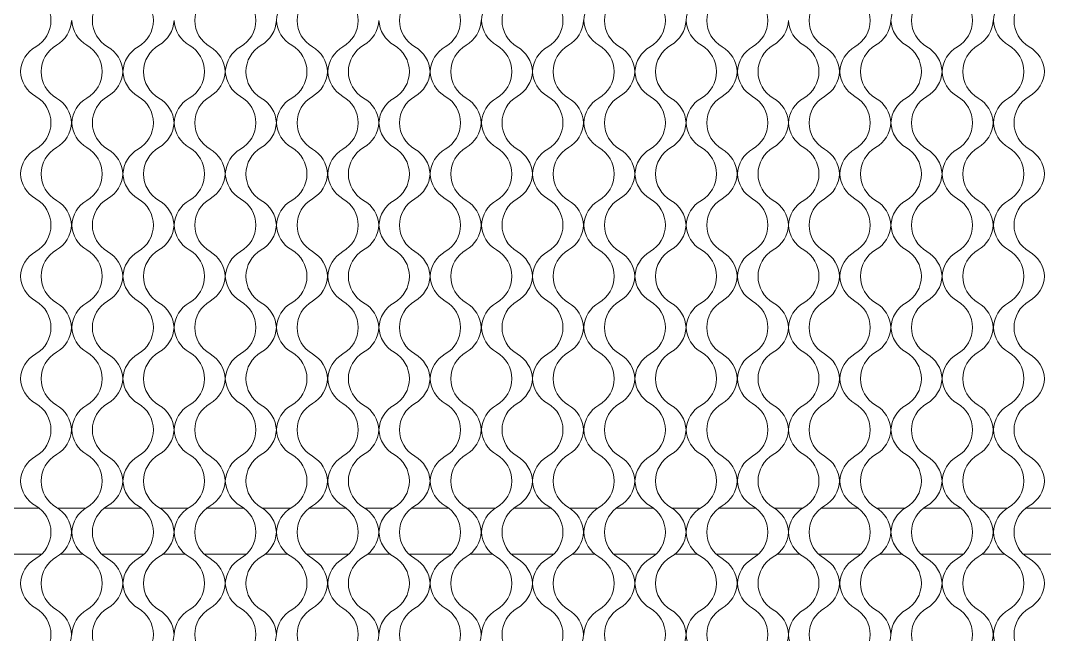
# Model space of a CAD drawing. Header units: millimetres. Extents: x 8 to 1476, y 6 to 1043.
# Drawn here: x 488.9 to 623.3, y 430.2 to 510.8 of the extents above; entities that cross this region are included whole.
import ezdxf

# ---------------------------------------------------------------- set-up
doc = ezdxf.new("R2010")
doc.units = ezdxf.units.MM
doc.header["$LTSCALE"] = 5

msp = doc.modelspace()

# ---------------------------------------------------------------- linework, layer by layer
at = {"color": 7, "linetype": 'Continuous', "lineweight": 15}
for p, q in [((491.421, 446.769), (486.447, 446.769)), ((497.429, 446.769), (493.873, 446.769)), ((504.856, 446.769), (499.882, 446.769)), ((510.864, 446.769), (507.308, 446.769)), ((518.291, 446.769), (513.317, 446.769)), ((524.299, 446.769), (520.744, 446.769)), ((531.726, 446.769), (526.752, 446.769)), ((537.734, 446.769), (534.179, 446.769)), ((545.161, 446.769), (540.187, 446.769)), ((551.169, 446.769), (547.614, 446.769)), ((558.596, 446.769), (553.622, 446.769)), ((564.604, 446.769), (561.049, 446.769)), ((572.031, 446.769), (567.057, 446.769)), ((578.039, 446.769), (574.484, 446.769)), ((585.466, 446.769), (580.492, 446.769)), ((591.475, 446.769), (587.919, 446.769)), ((598.901, 446.769), (593.927, 446.769)), ((604.91, 446.769), (601.354, 446.769)), ((612.336, 446.769), (607.362, 446.769)), ((618.345, 446.769), (614.789, 446.769)), ((625.771, 446.769), (620.797, 446.769)), ((486.145, 440.769), (491.723, 440.769)), ((494.221, 440.769), (497.082, 440.769)), ((499.58, 440.769), (505.158, 440.769)), ((507.656, 440.769), (510.517, 440.769)), ((513.015, 440.769), (518.593, 440.769)), ((521.091, 440.769), (523.952, 440.769)), ((526.45, 440.769), (532.028, 440.769)), ((534.526, 440.769), (537.387, 440.769)), ((539.885, 440.769), (545.463, 440.769)), ((547.961, 440.769), (550.822, 440.769)), ((553.32, 440.769), (558.898, 440.769)), ((561.396, 440.769), (564.257, 440.769)), ((566.755, 440.769), (572.333, 440.769)), ((574.831, 440.769), (577.692, 440.769)), ((580.19, 440.769), (585.768, 440.769)), ((588.266, 440.769), (591.127, 440.769)), ((593.625, 440.769), (599.203, 440.769)), ((601.701, 440.769), (604.562, 440.769)), ((607.06, 440.769), (612.638, 440.769)), ((615.136, 440.769), (617.997, 440.769)), ((620.495, 440.769), (626.073, 440.769))]:
    msp.add_line(p, q, dxfattribs=at)
for centre, start, end in [((488.934, 510.811), 300, 60), ((502.369, 510.811), 120, 240), ((502.369, 510.811), 300, 60), ((515.804, 510.811), 120, 240), ((515.804, 510.811), 300, 60), ((526.521, 510.6), 120, 176.98071), ((529.239, 510.811), 120, 240), ((529.239, 510.811), 300, 60), ((542.674, 510.811), 120, 240), ((542.674, 510.811), 300, 60), ((553.392, 510.6), 120, 176.98071), ((556.109, 510.811), 120, 240), ((556.109, 510.811), 300, 60), ((566.827, 510.6), 120, 176.98071), ((569.544, 510.811), 120, 240), ((569.544, 510.811), 300, 60), ((580.262, 510.6), 120, 176.98071), ((582.979, 510.811), 120, 240), ((582.979, 510.811), 300, 60), ((596.414, 510.811), 120, 240), ((596.414, 510.811), 300, 60), ((607.132, 510.6), 120, 176.98071), ((609.849, 510.811), 120, 240), ((609.849, 510.811), 300, 60), ((620.567, 510.6), 120, 176.98071), ((623.284, 510.811), 120, 240), ((491.651, 511.022), 300, 356.98071), ((499.651, 511.022), 183.01929, 240), ((505.086, 511.022), 300, 356.98071), ((513.086, 511.022), 183.01929, 240), ((518.521, 511.022), 300, 356.98071), ((526.521, 511.022), 183.01929, 240), ((531.956, 511.022), 300, 356.98071), ((539.956, 511.022), 183.01929, 240), ((545.392, 511.022), 300, 356.98071), ((553.392, 511.022), 183.01929, 240), ((558.827, 511.022), 300, 356.98071), ((566.827, 511.022), 183.01929, 240), ((572.262, 511.022), 300, 356.98071), ((580.262, 511.022), 183.01929, 240), ((585.697, 511.022), 300, 356.98071), ((593.697, 511.022), 183.01929, 240), ((599.132, 511.022), 300, 356.98071), ((607.132, 511.022), 183.01929, 240), ((612.567, 511.022), 300, 356.98071), ((620.567, 511.022), 183.01929, 240), ((492.934, 503.883), 120, 176.98071), ((495.651, 504.094), 120, 240), ((495.651, 504.094), 300, 60), ((498.369, 503.883), 3.01929, 60), ((506.369, 503.883), 120, 176.98071), ((509.086, 504.094), 120, 240), ((509.086, 504.094), 300, 60), ((511.804, 503.883), 3.01929, 60), ((519.804, 503.883), 120, 176.98071), ((522.521, 504.094), 120, 240), ((522.521, 504.094), 300, 60), ((525.239, 503.883), 3.01929, 60), ((533.239, 503.883), 120, 176.98071), ((535.956, 504.094), 120, 240), ((535.956, 504.094), 300, 60), ((538.674, 503.883), 3.01929, 60), ((546.674, 503.883), 120, 176.98071), ((549.392, 504.094), 120, 240), ((549.392, 504.094), 300, 60), ((552.109, 503.883), 3.01929, 60), ((560.109, 503.883), 120, 176.98071), ((562.827, 504.094), 120, 240), ((562.827, 504.094), 300, 60), ((565.544, 503.883), 3.01929, 60), ((573.544, 503.883), 120, 176.98071), ((576.262, 504.094), 120, 240), ((576.262, 504.094), 300, 60), ((578.979, 503.883), 3.01929, 60), ((586.979, 503.883), 120, 176.98071), ((589.697, 504.094), 120, 240), ((589.697, 504.094), 300, 60), ((592.414, 503.883), 3.01929, 60), ((600.414, 503.883), 120, 176.98071), ((603.132, 504.094), 120, 240), ((603.132, 504.094), 300, 60), ((605.849, 503.883), 3.01929, 60), ((613.849, 503.883), 120, 176.98071), ((616.567, 504.094), 120, 240), ((616.567, 504.094), 300, 60), ((619.284, 503.883), 3.01929, 60), ((492.934, 504.304), 183.01929, 240), ((498.369, 504.304), 300, 356.98071), ((506.369, 504.304), 183.01929, 240), ((511.804, 504.304), 300, 356.98071), ((519.804, 504.304), 183.01929, 240), ((525.239, 504.304), 300, 356.98071), ((533.239, 504.304), 183.01929, 240), ((538.674, 504.304), 300, 356.98071), ((546.674, 504.304), 183.01929, 240), ((552.109, 504.304), 300, 356.98071), ((560.109, 504.304), 183.01929, 240), ((565.544, 504.304), 300, 356.98071), ((573.544, 504.304), 183.01929, 240), ((578.979, 504.304), 300, 356.98071), ((586.979, 504.304), 183.01929, 240), ((592.414, 504.304), 300, 356.98071), ((600.414, 504.304), 183.01929, 240), ((605.849, 504.304), 300, 356.98071), ((613.849, 504.304), 183.01929, 240), ((619.284, 504.304), 300, 356.98071), ((488.934, 497.376), 300, 60), ((491.651, 497.165), 3.01929, 60), ((499.651, 497.165), 120, 176.98071), ((502.369, 497.376), 120, 240), ((502.369, 497.376), 300, 60), ((505.086, 497.165), 3.01929, 60), ((513.086, 497.165), 120, 176.98071), ((515.804, 497.376), 120, 240), ((515.804, 497.376), 300, 60), ((518.521, 497.165), 3.01929, 60), ((526.521, 497.165), 120, 176.98071), ((529.239, 497.376), 120, 240), ((529.239, 497.376), 300, 60), ((531.956, 497.165), 3.01929, 60), ((539.956, 497.165), 120, 176.98071), ((542.674, 497.376), 120, 240), ((542.674, 497.376), 300, 60), ((545.392, 497.165), 3.01929, 60), ((553.392, 497.165), 120, 176.98071), ((556.109, 497.376), 120, 240), ((556.109, 497.376), 300, 60), ((558.827, 497.165), 3.01929, 60), ((566.827, 497.165), 120, 176.98071), ((569.544, 497.376), 120, 240), ((569.544, 497.376), 300, 60), ((572.262, 497.165), 3.01929, 60), ((580.262, 497.165), 120, 176.98071), ((582.979, 497.376), 120, 240), ((582.979, 497.376), 300, 60), ((585.697, 497.165), 3.01929, 60), ((593.697, 497.165), 120, 176.98071), ((596.414, 497.376), 120, 240), ((596.414, 497.376), 300, 60), ((599.132, 497.165), 3.01929, 60), ((607.132, 497.165), 120, 176.98071), ((609.849, 497.376), 120, 240), ((609.849, 497.376), 300, 60), ((612.567, 497.165), 3.01929, 60), ((620.567, 497.165), 120, 176.98071), ((623.284, 497.376), 120, 240), ((491.651, 497.587), 300, 356.98071), ((499.651, 497.587), 183.01929, 240), ((505.086, 497.587), 300, 356.98071), ((513.086, 497.587), 183.01929, 240), ((518.521, 497.587), 300, 356.98071), ((526.521, 497.587), 183.01929, 240), ((531.956, 497.587), 300, 356.98071), ((539.956, 497.587), 183.01929, 240), ((545.392, 497.587), 300, 356.98071), ((553.392, 497.587), 183.01929, 240), ((558.827, 497.587), 300, 356.98071), ((566.827, 497.587), 183.01929, 240), ((572.262, 497.587), 300, 356.98071), ((580.262, 497.587), 183.01929, 240), ((585.697, 497.587), 300, 356.98071), ((593.697, 497.587), 183.01929, 240), ((599.132, 497.587), 300, 356.98071), ((607.132, 497.587), 183.01929, 240), ((612.567, 497.587), 300, 356.98071), ((620.567, 497.587), 183.01929, 240), ((492.934, 490.448), 120, 176.98071), ((495.651, 490.659), 120, 240), ((495.651, 490.659), 300, 60), ((498.369, 490.448), 3.01929, 60), ((506.369, 490.448), 120, 176.98071), ((509.086, 490.659), 120, 240), ((509.086, 490.659), 300, 60), ((511.804, 490.448), 3.01929, 60), ((519.804, 490.448), 120, 176.98071), ((522.521, 490.659), 120, 240), ((522.521, 490.659), 300, 60), ((525.239, 490.448), 3.01929, 60), ((533.239, 490.448), 120, 176.98071), ((535.956, 490.659), 120, 240), ((535.956, 490.659), 300, 60), ((538.674, 490.448), 3.01929, 60), ((546.674, 490.448), 120, 176.98071), ((549.392, 490.659), 120, 240), ((549.392, 490.659), 300, 60), ((552.109, 490.448), 3.01929, 60), ((560.109, 490.448), 120, 176.98071), ((562.827, 490.659), 120, 240), ((562.827, 490.659), 300, 60), ((565.544, 490.448), 3.01929, 60), ((573.544, 490.448), 120, 176.98071), ((576.262, 490.659), 120, 240), ((576.262, 490.659), 300, 60), ((578.979, 490.448), 3.01929, 60), ((586.979, 490.448), 120, 176.98071), ((589.697, 490.659), 120, 240), ((589.697, 490.659), 300, 60), ((592.414, 490.448), 3.01929, 60), ((600.414, 490.448), 120, 176.98071), ((603.132, 490.659), 120, 240), ((603.132, 490.659), 300, 60), ((605.849, 490.448), 3.01929, 60), ((613.849, 490.448), 120, 176.98071), ((616.567, 490.659), 120, 240), ((616.567, 490.659), 300, 60), ((619.284, 490.448), 3.01929, 60), ((492.934, 490.869), 183.01929, 240), ((498.369, 490.869), 300, 356.98071), ((506.369, 490.869), 183.01929, 240), ((511.804, 490.869), 300, 356.98071), ((519.804, 490.869), 183.01929, 240), ((525.239, 490.869), 300, 356.98071), ((533.239, 490.869), 183.01929, 240), ((538.674, 490.869), 300, 356.98071), ((546.674, 490.869), 183.01929, 240), ((552.109, 490.869), 300, 356.98071), ((560.109, 490.869), 183.01929, 240), ((565.544, 490.869), 300, 356.98071), ((573.544, 490.869), 183.01929, 240), ((578.979, 490.869), 300, 356.98071), ((586.979, 490.869), 183.01929, 240), ((592.414, 490.869), 300, 356.98071), ((600.414, 490.869), 183.01929, 240), ((605.849, 490.869), 300, 356.98071), ((613.849, 490.869), 183.01929, 240), ((619.284, 490.869), 300, 356.98071), ((488.934, 483.941), 300, 60), ((491.651, 483.73), 3.01929, 60), ((499.651, 483.73), 120, 176.98071), ((502.369, 483.941), 120, 240), ((502.369, 483.941), 300, 60), ((505.086, 483.73), 3.01929, 60), ((513.086, 483.73), 120, 176.98071), ((515.804, 483.941), 120, 240), ((515.804, 483.941), 300, 60), ((518.521, 483.73), 3.01929, 60), ((526.521, 483.73), 120, 176.98071), ((529.239, 483.941), 120, 240), ((529.239, 483.941), 300, 60), ((531.956, 483.73), 3.01929, 60), ((539.956, 483.73), 120, 176.98071), ((542.674, 483.941), 120, 240), ((542.674, 483.941), 300, 60), ((545.392, 483.73), 3.01929, 60), ((553.392, 483.73), 120, 176.98071), ((556.109, 483.941), 120, 240), ((556.109, 483.941), 300, 60), ((558.827, 483.73), 3.01929, 60), ((566.827, 483.73), 120, 176.98071), ((569.544, 483.941), 120, 240), ((569.544, 483.941), 300, 60), ((572.262, 483.73), 3.01929, 60), ((580.262, 483.73), 120, 176.98071), ((582.979, 483.941), 120, 240), ((582.979, 483.941), 300, 60), ((585.697, 483.73), 3.01929, 60), ((593.697, 483.73), 120, 176.98071), ((596.414, 483.941), 120, 240), ((596.414, 483.941), 300, 60), ((599.132, 483.73), 3.01929, 60), ((607.132, 483.73), 120, 176.98071), ((609.849, 483.941), 120, 240), ((609.849, 483.941), 300, 60), ((612.567, 483.73), 3.01929, 60), ((620.567, 483.73), 120, 176.98071), ((623.284, 483.941), 120, 240), ((491.651, 484.152), 300, 356.98071), ((499.651, 484.152), 183.01929, 240), ((505.086, 484.152), 300, 356.98071), ((513.086, 484.152), 183.01929, 240), ((518.521, 484.152), 300, 356.98071), ((526.521, 484.152), 183.01929, 240), ((531.956, 484.152), 300, 356.98071), ((539.956, 484.152), 183.01929, 240), ((545.392, 484.152), 300, 356.98071), ((553.392, 484.152), 183.01929, 240), ((558.827, 484.152), 300, 356.98071), ((566.827, 484.152), 183.01929, 240), ((572.262, 484.152), 300, 356.98071), ((580.262, 484.152), 183.01929, 240), ((585.697, 484.152), 300, 356.98071), ((593.697, 484.152), 183.01929, 240), ((599.132, 484.152), 300, 356.98071), ((607.132, 484.152), 183.01929, 240), ((612.567, 484.152), 300, 356.98071), ((620.567, 484.152), 183.01929, 240), ((492.934, 477.013), 120, 176.98071), ((495.651, 477.224), 120, 240), ((495.651, 477.224), 300, 60), ((498.369, 477.013), 3.01929, 60), ((506.369, 477.013), 120, 176.98071), ((509.086, 477.224), 120, 240), ((509.086, 477.224), 300, 60), ((511.804, 477.013), 3.01929, 60), ((519.804, 477.013), 120, 176.98071), ((522.521, 477.224), 120, 240), ((522.521, 477.224), 300, 60), ((525.239, 477.013), 3.01929, 60), ((533.239, 477.013), 120, 176.98071), ((535.956, 477.224), 120, 240), ((535.956, 477.224), 300, 60), ((538.674, 477.013), 3.01929, 60), ((546.674, 477.013), 120, 176.98071), ((549.392, 477.224), 120, 240), ((549.392, 477.224), 300, 60), ((552.109, 477.013), 3.01929, 60), ((560.109, 477.013), 120, 176.98071), ((562.827, 477.224), 120, 240), ((562.827, 477.224), 300, 60), ((565.544, 477.013), 3.01929, 60), ((573.544, 477.013), 120, 176.98071), ((576.262, 477.224), 120, 240), ((576.262, 477.224), 300, 60), ((578.979, 477.013), 3.01929, 60), ((586.979, 477.013), 120, 176.98071), ((589.697, 477.224), 120, 240), ((589.697, 477.224), 300, 60), ((592.414, 477.013), 3.01929, 60), ((600.414, 477.013), 120, 176.98071), ((603.132, 477.224), 120, 240), ((603.132, 477.224), 300, 60), ((605.849, 477.013), 3.01929, 60), ((613.849, 477.013), 120, 176.98071), ((616.567, 477.224), 120, 240), ((616.567, 477.224), 300, 60), ((619.284, 477.013), 3.01929, 60), ((492.934, 477.434), 183.01929, 240), ((498.369, 477.434), 300, 356.98071), ((506.369, 477.434), 183.01929, 240), ((511.804, 477.434), 300, 356.98071), ((519.804, 477.434), 183.01929, 240), ((525.239, 477.434), 300, 356.98071), ((533.239, 477.434), 183.01929, 240), ((538.674, 477.434), 300, 356.98071), ((546.674, 477.434), 183.01929, 240), ((552.109, 477.434), 300, 356.98071), ((560.109, 477.434), 183.01929, 240), ((565.544, 477.434), 300, 356.98071), ((573.544, 477.434), 183.01929, 240), ((578.979, 477.434), 300, 356.98071), ((586.979, 477.434), 183.01929, 240), ((592.414, 477.434), 300, 356.98071), ((600.414, 477.434), 183.01929, 240), ((605.849, 477.434), 300, 356.98071), ((613.849, 477.434), 183.01929, 240), ((619.284, 477.434), 300, 356.98071), ((488.934, 470.506), 300, 60), ((491.651, 470.295), 3.01929, 60), ((499.651, 470.295), 120, 176.98071), ((502.369, 470.506), 120, 240), ((502.369, 470.506), 300, 60), ((505.086, 470.295), 3.01929, 60), ((513.086, 470.295), 120, 176.98071), ((515.804, 470.506), 120, 240), ((515.804, 470.506), 300, 60), ((518.521, 470.295), 3.01929, 60), ((526.521, 470.295), 120, 176.98071), ((529.239, 470.506), 120, 240), ((529.239, 470.506), 300, 60), ((531.956, 470.295), 3.01929, 60), ((539.956, 470.295), 120, 176.98071), ((542.674, 470.506), 120, 240), ((542.674, 470.506), 300, 60), ((545.392, 470.295), 3.01929, 60), ((553.392, 470.295), 120, 176.98071), ((556.109, 470.506), 120, 240), ((556.109, 470.506), 300, 60), ((558.827, 470.295), 3.01929, 60), ((566.827, 470.295), 120, 176.98071), ((569.544, 470.506), 120, 240), ((569.544, 470.506), 300, 60), ((572.262, 470.295), 3.01929, 60), ((580.262, 470.295), 120, 176.98071), ((582.979, 470.506), 120, 240), ((582.979, 470.506), 300, 60), ((585.697, 470.295), 3.01929, 60), ((593.697, 470.295), 120, 176.98071), ((596.414, 470.506), 120, 240), ((596.414, 470.506), 300, 60), ((599.132, 470.295), 3.01929, 60), ((607.132, 470.295), 120, 176.98071), ((609.849, 470.506), 120, 240), ((609.849, 470.506), 300, 60), ((612.567, 470.295), 3.01929, 60), ((620.567, 470.295), 120, 176.98071), ((623.284, 470.506), 120, 240), ((491.651, 470.717), 300, 356.98071), ((499.651, 470.717), 183.01929, 240), ((505.086, 470.717), 300, 356.98071), ((513.086, 470.717), 183.01929, 240), ((518.521, 470.717), 300, 356.98071), ((526.521, 470.717), 183.01929, 240), ((531.956, 470.717), 300, 356.98071), ((539.956, 470.717), 183.01929, 240), ((545.392, 470.717), 300, 356.98071), ((553.392, 470.717), 183.01929, 240), ((558.827, 470.717), 300, 356.98071), ((566.827, 470.717), 183.01929, 240), ((572.262, 470.717), 300, 356.98071), ((580.262, 470.717), 183.01929, 240), ((585.697, 470.717), 300, 356.98071), ((593.697, 470.717), 183.01929, 240), ((599.132, 470.717), 300, 356.98071), ((607.132, 470.717), 183.01929, 240), ((612.567, 470.717), 300, 356.98071), ((620.567, 470.717), 183.01929, 240), ((492.934, 463.578), 120, 176.98071), ((495.651, 463.789), 120, 240), ((495.651, 463.789), 300, 60), ((498.369, 463.578), 3.01929, 60), ((506.369, 463.578), 120, 176.98071), ((509.086, 463.789), 120, 240), ((509.086, 463.789), 300, 60), ((511.804, 463.578), 3.01929, 60), ((519.804, 463.578), 120, 176.98071), ((522.521, 463.789), 120, 240), ((522.521, 463.789), 300, 60), ((525.239, 463.578), 3.01929, 60), ((533.239, 463.578), 120, 176.98071), ((535.956, 463.789), 120, 240), ((535.956, 463.789), 300, 60), ((538.674, 463.578), 3.01929, 60), ((546.674, 463.578), 120, 176.98071), ((549.392, 463.789), 120, 240), ((549.392, 463.789), 300, 60), ((552.109, 463.578), 3.01929, 60), ((560.109, 463.578), 120, 176.98071), ((562.827, 463.789), 120, 240), ((562.827, 463.789), 300, 60), ((565.544, 463.578), 3.01929, 60), ((573.544, 463.578), 120, 176.98071), ((576.262, 463.789), 120, 240), ((576.262, 463.789), 300, 60), ((578.979, 463.578), 3.01929, 60), ((586.979, 463.578), 120, 176.98071), ((589.697, 463.789), 120, 240), ((589.697, 463.789), 300, 60), ((592.414, 463.578), 3.01929, 60), ((600.414, 463.578), 120, 176.98071), ((603.132, 463.789), 120, 240), ((603.132, 463.789), 300, 60), ((605.849, 463.578), 3.01929, 60), ((613.849, 463.578), 120, 176.98071), ((616.567, 463.789), 120, 240), ((616.567, 463.789), 300, 60), ((619.284, 463.578), 3.01929, 60), ((492.934, 463.999), 183.01929, 240), ((498.369, 463.999), 300, 356.98071), ((506.369, 463.999), 183.01929, 240), ((511.804, 463.999), 300, 356.98071), ((519.804, 463.999), 183.01929, 240), ((525.239, 463.999), 300, 356.98071), ((533.239, 463.999), 183.01929, 240), ((538.674, 463.999), 300, 356.98071), ((546.674, 463.999), 183.01929, 240), ((552.109, 463.999), 300, 356.98071), ((560.109, 463.999), 183.01929, 240), ((565.544, 463.999), 300, 356.98071), ((573.544, 463.999), 183.01929, 240), ((578.979, 463.999), 300, 356.98071), ((586.979, 463.999), 183.01929, 240), ((592.414, 463.999), 300, 356.98071), ((600.414, 463.999), 183.01929, 240), ((605.849, 463.999), 300, 356.98071), ((613.849, 463.999), 183.01929, 240), ((619.284, 463.999), 300, 356.98071), ((488.934, 457.071), 300, 60), ((491.651, 456.86), 3.01929, 60), ((499.651, 456.86), 120, 176.98071), ((502.369, 457.071), 120, 240), ((502.369, 457.071), 300, 60), ((505.086, 456.86), 3.01929, 60), ((513.086, 456.86), 120, 176.98071), ((515.804, 457.071), 120, 240), ((515.804, 457.071), 300, 60), ((518.521, 456.86), 3.01929, 60), ((526.521, 456.86), 120, 176.98071), ((529.239, 457.071), 120, 240), ((529.239, 457.071), 300, 60), ((531.956, 456.86), 3.01929, 60), ((539.956, 456.86), 120, 176.98071), ((542.674, 457.071), 120, 240), ((542.674, 457.071), 300, 60), ((545.392, 456.86), 3.01929, 60), ((553.392, 456.86), 120, 176.98071), ((556.109, 457.071), 120, 240), ((556.109, 457.071), 300, 60), ((558.827, 456.86), 3.01929, 60), ((566.827, 456.86), 120, 176.98071), ((569.544, 457.071), 120, 240), ((569.544, 457.071), 300, 60), ((572.262, 456.86), 3.01929, 60), ((580.262, 456.86), 120, 176.98071), ((582.979, 457.071), 120, 240), ((582.979, 457.071), 300, 60), ((585.697, 456.86), 3.01929, 60), ((593.697, 456.86), 120, 176.98071), ((596.414, 457.071), 120, 240), ((596.414, 457.071), 300, 60), ((599.132, 456.86), 3.01929, 60), ((607.132, 456.86), 120, 176.98071), ((609.849, 457.071), 120, 240), ((609.849, 457.071), 300, 60), ((612.567, 456.86), 3.01929, 60), ((620.567, 456.86), 120, 176.98071), ((623.284, 457.071), 120, 240), ((491.651, 457.282), 300, 356.98071), ((499.651, 457.282), 183.01929, 240), ((505.086, 457.282), 300, 356.98071), ((513.086, 457.282), 183.01929, 240), ((518.521, 457.282), 300, 356.98071), ((526.521, 457.282), 183.01929, 240), ((531.956, 457.282), 300, 356.98071), ((539.956, 457.282), 183.01929, 240), ((545.392, 457.282), 300, 356.98071), ((553.392, 457.282), 183.01929, 240), ((558.827, 457.282), 300, 356.98071), ((566.827, 457.282), 183.01929, 240), ((572.262, 457.282), 300, 356.98071), ((580.262, 457.282), 183.01929, 240), ((585.697, 457.282), 300, 356.98071), ((593.697, 457.282), 183.01929, 240), ((599.132, 457.282), 300, 356.98071), ((607.132, 457.282), 183.01929, 240), ((612.567, 457.282), 300, 356.98071), ((620.567, 457.282), 183.01929, 240), ((492.934, 450.143), 120, 176.98071), ((495.651, 450.354), 120, 240), ((495.651, 450.354), 300, 60), ((498.369, 450.143), 3.01929, 60), ((506.369, 450.143), 120, 176.98071), ((509.086, 450.354), 120, 240), ((509.086, 450.354), 300, 60), ((511.804, 450.143), 3.01929, 60), ((519.804, 450.143), 120, 176.98071), ((522.521, 450.354), 120, 240), ((522.521, 450.354), 300, 60), ((525.239, 450.143), 3.01929, 60), ((533.239, 450.143), 120, 176.98071), ((535.956, 450.354), 120, 240), ((535.956, 450.354), 300, 60), ((538.674, 450.143), 3.01929, 60), ((546.674, 450.143), 120, 176.98071), ((549.392, 450.354), 120, 240), ((549.392, 450.354), 300, 60), ((552.109, 450.143), 3.01929, 60), ((560.109, 450.143), 120, 176.98071), ((562.827, 450.354), 120, 240), ((562.827, 450.354), 300, 60), ((565.544, 450.143), 3.01929, 60), ((573.544, 450.143), 120, 176.98071), ((576.262, 450.354), 120, 240), ((576.262, 450.354), 300, 60), ((578.979, 450.143), 3.01929, 60), ((586.979, 450.143), 120, 176.98071), ((589.697, 450.354), 120, 240), ((589.697, 450.354), 300, 60), ((592.414, 450.143), 3.01929, 60), ((600.414, 450.143), 120, 176.98071), ((603.132, 450.354), 120, 240), ((603.132, 450.354), 300, 60), ((605.849, 450.143), 3.01929, 60), ((613.849, 450.143), 120, 176.98071), ((616.567, 450.354), 120, 240), ((616.567, 450.354), 300, 60), ((619.284, 450.143), 3.01929, 60), ((492.934, 450.564), 183.01929, 240), ((498.369, 450.564), 300, 356.98071), ((506.369, 450.564), 183.01929, 240), ((511.804, 450.564), 300, 356.98071), ((519.804, 450.564), 183.01929, 240), ((525.239, 450.564), 300, 356.98071), ((533.239, 450.564), 183.01929, 240), ((538.674, 450.564), 300, 356.98071), ((546.674, 450.564), 183.01929, 240), ((552.109, 450.564), 300, 356.98071), ((560.109, 450.564), 183.01929, 240), ((565.544, 450.564), 300, 356.98071), ((573.544, 450.564), 183.01929, 240), ((578.979, 450.564), 300, 356.98071), ((586.979, 450.564), 183.01929, 240), ((592.414, 450.564), 300, 356.98071), ((600.414, 450.564), 183.01929, 240), ((605.849, 450.564), 300, 356.98071), ((613.849, 450.564), 183.01929, 240), ((619.284, 450.564), 300, 356.98071), ((488.934, 443.636), 300, 60), ((491.651, 443.425), 3.01929, 60), ((499.651, 443.425), 120, 176.98071), ((502.369, 443.636), 120, 240), ((502.369, 443.636), 300, 60), ((505.086, 443.425), 3.01929, 60), ((513.086, 443.425), 120, 176.98071), ((515.804, 443.636), 120, 240), ((515.804, 443.636), 300, 60), ((518.521, 443.425), 3.01929, 60), ((526.521, 443.425), 120, 176.98071), ((529.239, 443.636), 120, 240), ((529.239, 443.636), 300, 60), ((531.956, 443.425), 3.01929, 60), ((539.956, 443.425), 120, 176.98071), ((542.674, 443.636), 120, 240), ((542.674, 443.636), 300, 60), ((545.392, 443.425), 3.01929, 60), ((553.392, 443.425), 120, 176.98071), ((556.109, 443.636), 120, 240), ((556.109, 443.636), 300, 60), ((558.827, 443.425), 3.01929, 60), ((566.827, 443.425), 120, 176.98071), ((569.544, 443.636), 120, 240), ((569.544, 443.636), 300, 60), ((572.262, 443.425), 3.01929, 60), ((580.262, 443.425), 120, 176.98071), ((582.979, 443.636), 120, 240), ((582.979, 443.636), 300, 60), ((585.697, 443.425), 3.01929, 60), ((593.697, 443.425), 120, 176.98071), ((596.414, 443.636), 120, 240), ((596.414, 443.636), 300, 60), ((599.132, 443.425), 3.01929, 60), ((607.132, 443.425), 120, 176.98071), ((609.849, 443.636), 120, 240), ((609.849, 443.636), 300, 60), ((612.567, 443.425), 3.01929, 60), ((620.567, 443.425), 120, 176.98071), ((623.284, 443.636), 120, 240), ((491.651, 443.847), 300, 356.98071), ((499.651, 443.847), 183.01929, 240), ((505.086, 443.847), 300, 356.98071), ((513.086, 443.847), 183.01929, 240), ((518.521, 443.847), 300, 356.98071), ((526.521, 443.847), 183.01929, 240), ((531.956, 443.847), 300, 356.98071), ((539.956, 443.847), 183.01929, 240), ((545.392, 443.847), 300, 356.98071), ((553.392, 443.847), 183.01929, 240), ((558.827, 443.847), 300, 356.98071), ((566.827, 443.847), 183.01929, 240), ((572.262, 443.847), 300, 356.98071), ((580.262, 443.847), 183.01929, 240), ((585.697, 443.847), 300, 356.98071), ((593.697, 443.847), 183.01929, 240), ((599.132, 443.847), 300, 356.98071), ((607.132, 443.847), 183.01929, 240), ((612.567, 443.847), 300, 356.98071), ((620.567, 443.847), 183.01929, 240), ((492.934, 436.708), 120, 176.98071), ((495.651, 436.918), 120, 240), ((495.651, 436.918), 300, 60), ((498.369, 436.708), 3.01929, 60), ((506.369, 436.708), 120, 176.98071), ((509.086, 436.918), 120, 240), ((509.086, 436.918), 300, 60), ((511.804, 436.708), 3.01929, 60), ((519.804, 436.708), 120, 176.98071), ((522.521, 436.918), 120, 240), ((522.521, 436.918), 300, 60), ((525.239, 436.708), 3.01929, 60), ((533.239, 436.708), 120, 176.98071), ((535.956, 436.918), 120, 240), ((535.956, 436.918), 300, 60), ((538.674, 436.708), 3.01929, 60), ((546.674, 436.708), 120, 176.98071), ((549.392, 436.918), 120, 240), ((549.392, 436.918), 300, 60), ((552.109, 436.708), 3.01929, 60), ((560.109, 436.708), 120, 176.98071), ((562.827, 436.918), 120, 240), ((562.827, 436.918), 300, 60), ((565.544, 436.708), 3.01929, 60), ((573.544, 436.708), 120, 176.98071), ((576.262, 436.918), 120, 240), ((576.262, 436.918), 300, 60), ((578.979, 436.708), 3.01929, 60), ((586.979, 436.708), 120, 176.98071), ((589.697, 436.918), 120, 240), ((589.697, 436.918), 300, 60), ((592.414, 436.708), 3.01929, 60), ((600.414, 436.708), 120, 176.98071), ((603.132, 436.918), 120, 240), ((603.132, 436.918), 300, 60), ((605.849, 436.708), 3.01929, 60), ((613.849, 436.708), 120, 176.98071), ((616.567, 436.918), 120, 240), ((616.567, 436.918), 300, 60), ((619.284, 436.708), 3.01929, 60), ((492.934, 437.129), 183.01929, 240), ((498.369, 437.129), 300, 356.98071), ((506.369, 437.129), 183.01929, 240), ((511.804, 437.129), 300, 356.98071), ((519.804, 437.129), 183.01929, 240), ((525.239, 437.129), 300, 356.98071), ((533.239, 437.129), 183.01929, 240), ((538.674, 437.129), 300, 356.98071), ((546.674, 437.129), 183.01929, 240), ((552.109, 437.129), 300, 356.98071), ((560.109, 437.129), 183.01929, 240), ((565.544, 437.129), 300, 356.98071), ((573.544, 437.129), 183.01929, 240), ((578.979, 437.129), 300, 356.98071), ((586.979, 437.129), 183.01929, 240), ((592.414, 437.129), 300, 356.98071), ((600.414, 437.129), 183.01929, 240), ((605.849, 437.129), 300, 356.98071), ((613.849, 437.129), 183.01929, 240), ((619.284, 437.129), 300, 356.98071), ((488.934, 430.201), 300, 60), ((491.651, 429.99), 3.01929, 60), ((499.651, 429.99), 120, 176.98071), ((502.369, 430.201), 120, 240), ((502.369, 430.201), 300, 60), ((505.086, 429.99), 3.01929, 60), ((513.086, 429.99), 120, 176.98071), ((515.804, 430.201), 120, 240), ((515.804, 430.201), 300, 60), ((518.521, 429.99), 3.01929, 60), ((526.521, 429.99), 120, 176.98071), ((529.239, 430.201), 120, 240), ((529.239, 430.201), 300, 60), ((531.956, 429.99), 3.01929, 60), ((539.956, 429.99), 120, 176.98071), ((542.674, 430.201), 120, 240), ((542.674, 430.201), 300, 60), ((545.392, 429.99), 3.01929, 60), ((553.392, 429.99), 120, 176.98071), ((556.109, 430.201), 120, 240), ((556.109, 430.201), 300, 60), ((558.827, 429.99), 3.01929, 60), ((566.827, 429.99), 120, 176.98071), ((569.544, 430.201), 120, 240), ((569.544, 430.201), 300, 60), ((572.262, 429.99), 3.01929, 60), ((580.262, 429.99), 120, 176.98071), ((582.979, 430.201), 120, 240), ((582.979, 430.201), 300, 60), ((585.697, 429.99), 3.01929, 60), ((593.697, 429.99), 120, 176.98071), ((596.414, 430.201), 120, 240), ((596.414, 430.201), 300, 60), ((599.132, 429.99), 3.01929, 60), ((607.132, 429.99), 120, 176.98071), ((609.849, 430.201), 120, 240), ((609.849, 430.201), 300, 60), ((612.567, 429.99), 3.01929, 60), ((620.567, 429.99), 120, 176.98071), ((623.284, 430.201), 120, 240), ((491.651, 430.412), 300, 356.98071), ((505.086, 430.412), 300, 356.98071), ((518.521, 430.412), 300, 356.98071), ((531.956, 430.412), 300, 356.98071), ((545.392, 430.412), 300, 356.98071), ((558.827, 430.412), 300, 356.98071), ((572.262, 430.412), 300, 356.98071), ((580.262, 430.412), 183.01929, 240), ((585.697, 430.412), 300, 356.98071), ((593.697, 430.412), 183.01929, 240), ((599.132, 430.412), 300, 356.98071), ((612.567, 430.412), 300, 356.98071), ((620.567, 430.412), 183.01929, 240)]:
    msp.add_arc(centre, 4, start, end, dxfattribs=at)

doc.saveas('drawing.dxf')
